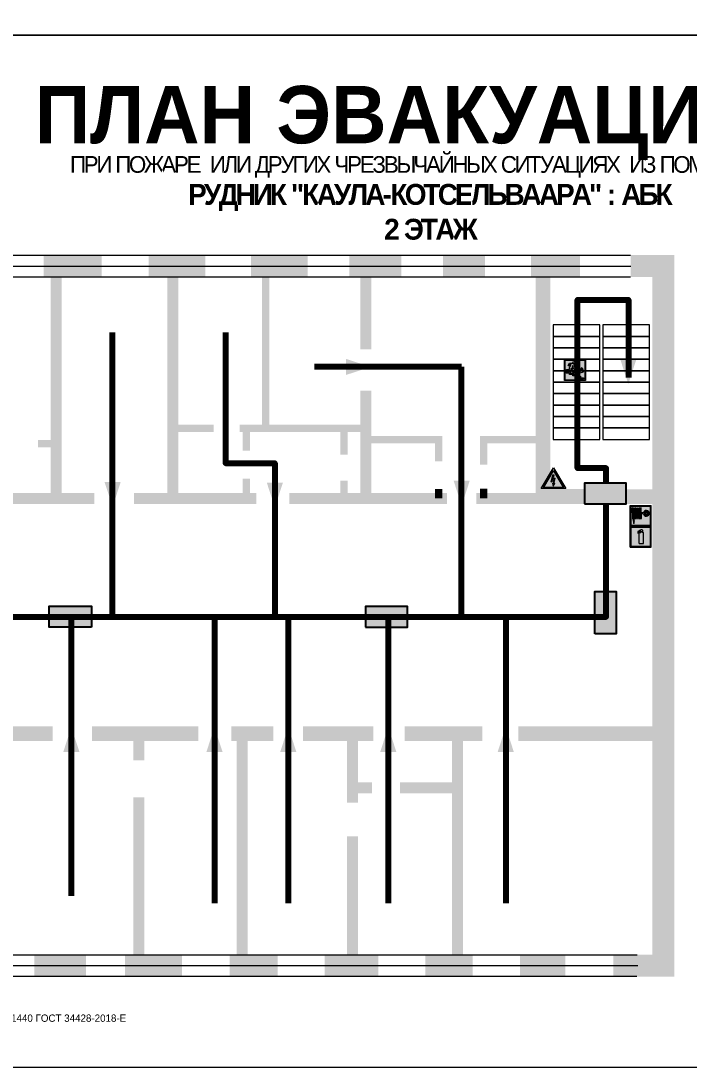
# Model space of a CAD drawing. Header units: millimetres. Extents: x 13114 to 67229, y 22859 to 38520.
# Drawn here: x 20494.1 to 20749.9, y 34763.2 to 35163.7 of the extents above; entities that cross this region are included whole.
import ezdxf

# ---------------------------------------------------------------- set-up
doc = ezdxf.new("R2010")
doc.units = ezdxf.units.MM
doc.layers.add('План_Штампы', color=7, linetype='Continuous')
doc.styles.add('обычный', font='arial.ttf')

# ---------------------------------------------------------------- blocks, each defined once
blk = doc.blocks.new('A$C7B4425F7')
at = {"true_color": 0xffffff}
blk.add_hatch(color=7, dxfattribs=at).paths.add_polyline_path([(0, 0), (-16, 0), (-16, -8), (0, -8)])
h = blk.add_hatch(color=126)
h.paths.add_polyline_path([(-0.2, -0.2), (-15.8, -0.2), (-15.8, -7.8), (-0.2, -7.8)])
h.paths.add_polyline_path([(-11.76, -2.03), (-11.76, -3.66), (-11.17, -3.66, -0.568275), (-11.17, -6.18), (-12.58, -6.18), (-12.58, -2.03)], flags=16)
h.paths.add_polyline_path([(-13.33, -4.12, -0.495768), (-13.59, -6.18), (-15.03, -6.18), (-15.03, -2.03), (-13.59, -2.03, -0.487973)], flags=16)
h.paths.add_polyline_path([(-10.25, -2.03), (-9.48, -2.03), (-9.48, -6.18), (-10.25, -6.18)], flags=16)
h.paths.add_polyline_path([(-13.84, -3.69), (-14.24, -3.69), (-14.24, -3.03), (-13.9, -3.03, -0.692621)], flags=0)
h.paths.add_polyline_path([(-9.15, -2.03), (-8.4, -2.03), (-8.04, -3.07), (-7.68, -2.03), (-6.93, -2.03), (-7.64, -4.1), (-6.93, -6.18), (-7.68, -6.18), (-8.04, -5.14), (-8.4, -6.18), (-9.15, -6.18), (-8.44, -4.1)], flags=16)
h.paths.add_polyline_path([(-11.76, -4.46), (-11.42, -4.46, -0.692621), (-11.36, -5.12), (-11.76, -5.12)], flags=0)
h.paths.add_polyline_path([(-13.9, -5.2), (-14.24, -5.2), (-14.24, -4.55), (-13.84, -4.55, -0.708038)], flags=0)
edge = h.paths.add_edge_path(flags=16)
edge.add_ellipse((-5.51, -4.08), major_axis=(0, 2.05), ratio=0.586184, start_angle=0, end_angle=360)
edge = h.paths.add_edge_path(flags=0)
edge.add_ellipse((-5.51, -4.08), major_axis=(0, 1.14), ratio=0.454828, start_angle=0, end_angle=360)
h.paths.add_polyline_path([(-4.13, -4.96, 0.377264), (-3.48, -4.52, 0.0555), (-3.16, -2.03), (-1.66, -2.03), (-1.66, -4.96), (-0.96, -4.96), (-0.96, -7.01), (-1.75, -7.01), (-1.75, -6.18), (-3.3, -6.18), (-3.3, -7.02), (-4.13, -7.02)], flags=16)
h.paths.add_polyline_path([(-2.73, -2.91), (-2.28, -2.91), (-2.28, -4.96), (-3.05, -4.96, 0.079136)], flags=0)
at = {"color": 126}
blk.add_lwpolyline([(-16, -8), (0, -8), (0, 0), (-16, 0)], close=True, dxfattribs=at)
blk = doc.blocks.new('A$C32E8229D')
at = {"true_color": 0xffffff}
blk.add_hatch(color=7, dxfattribs=at).paths.add_polyline_path([(0, 0), (0, -8), (16, -8), (16, 0)])
h = blk.add_hatch(color=126)
h.paths.add_polyline_path([(0.2, -0.2), (15.8, -0.2), (15.8, -7.8), (0.2, -7.8)])
h.paths.add_polyline_path([(13.49, -2.05), (12.08, -2.05), (11.37, -2.63, 0.162397), (11.29, -2.84), (11.29, -3.63), (10.35, -3.63), (10.35, -4.05), (11.68, -4.05), (11.68, -3.48), (12.26, -4.28), (11.29, -5.1), (11.29, -6.78), (11.85, -6.78), (11.85, -5.44), (12.8, -4.64), (12.8, -5.94), (14.46, -5.94), (14.46, -5.39), (13.45, -5.39), (13.45, -3.97), (12.46, -2.59), (13.15, -2.59), (13.69, -3.34), (14.18, -3)], flags=16)
h.paths.add_polyline_path([(10.74, -1.82, 1), (11.8, -1.82, 1)], flags=16)
h.paths.add_polyline_path([(9.39, -3.59), (5.99, -3.59), (6.56, -3.03), (5.91, -3.03), (5.1, -3.83), (5.91, -4.64), (6.56, -4.64), (5.99, -4.09), (9.39, -4.09)], flags=16)
h.paths.add_polyline_path([(4.29, -1.08), (1.72, -1.08), (1.72, -6.6), (4.29, -6.6)], flags=16)
at = {"color": 126}
blk.add_lwpolyline([(16, -8), (0, -8), (0, 0), (16, 0)], close=True, dxfattribs=at)
blk = doc.blocks.new('A$C3AD82952')
at = {"true_color": 0xf5f5ff}
h = blk.add_hatch(color=7, dxfattribs=at)
h.dxf.hatch_style = 1
h.paths.add_polyline_path([(8.21, 8.73, 0.414214), (7.89, 9.05), (7.22, 9.05), (7.22, 9.92), (7.59, 9.92, 1), (7.57, 10.36), (7.22, 10.36), (7.22, 10.6), (6.43, 10.6), (6.43, 10.36), (6.01, 10.36), (4.74, 9.59), (4.74, 8.69), (4.98, 8.73), (4.98, 9.26), (6.12, 9.91), (6.43, 9.91), (6.43, 9.05), (5.76, 9.05, 0.414214), (5.44, 8.73), (5.44, 2.2), (8.21, 2.2)], flags=0)
h.paths.add_polyline_path([(12.8, 12.8), (0, 12.8), (0, 0), (12.8, 0)])
h.paths.add_polyline_path([(0.51, 12.29), (12.29, 12.29), (12.29, 0.51), (0.51, 0.51)], flags=16)
h.paths.add_polyline_path([(4.74, 9.59), (6.01, 10.36), (6.43, 10.36), (6.43, 10.6), (7.22, 10.6), (7.22, 10.36), (7.59, 10.36, -0.94586), (7.59, 9.92), (7.22, 9.92), (7.22, 9.05), (7.89, 9.05, -0.414214), (8.21, 8.73), (8.21, 2.2), (5.44, 2.2), (5.44, 8.73, -0.414214), (5.76, 9.05), (6.43, 9.05), (6.43, 9.91), (6.12, 9.91), (4.98, 9.26), (4.98, 8.73), (4.74, 8.69)], flags=0)
h = blk.add_hatch(color=242)
h.dxf.hatch_style = 1
h.paths.add_polyline_path([(12.29, 12.29), (0.51, 12.29), (0.51, 0.51), (12.29, 0.51)])
h.paths.add_polyline_path([(4.74, 8.69), (4.74, 9.59), (6.01, 10.36), (6.43, 10.36), (6.43, 10.6), (7.22, 10.6), (7.22, 10.36), (7.59, 10.36, -0.94586), (7.59, 9.92), (7.22, 9.92), (7.22, 9.05), (7.89, 9.05, -0.414214), (8.21, 8.73), (8.21, 2.2), (5.44, 2.2), (5.44, 8.73, -0.414214), (5.76, 9.05), (6.43, 9.05), (6.43, 9.91), (6.12, 9.91), (4.98, 9.26), (4.98, 8.73)], flags=16)
h = blk.add_hatch(color=7, dxfattribs=at)
h.dxf.hatch_style = 1
h.paths.add_polyline_path([(8.21, 8.73, 0.414214), (7.89, 9.05), (7.22, 9.05), (7.22, 9.92), (7.59, 9.92, 1), (7.57, 10.36), (7.22, 10.36), (7.22, 10.6), (6.43, 10.6), (6.43, 10.36), (6.01, 10.36), (4.74, 9.59), (4.74, 8.69), (4.98, 8.73), (4.98, 9.26), (6.12, 9.91), (6.43, 9.91), (6.43, 9.05), (5.76, 9.05, 0.414214), (5.44, 8.73), (5.44, 2.2), (8.21, 2.2)])
at = {"color": 242, "lineweight": 5}
for p, q in [((0, 0), (0, 12.8)), ((0, 12.8), (12.8, 12.8)), ((6.01, 10.36), (4.74, 9.59)), ((4.74, 9.59), (4.74, 8.69)), ((4.74, 8.69), (4.98, 8.73)), ((4.98, 9.26), (6.12, 9.91)), ((4.98, 8.73), (4.98, 9.26)), ((5.44, 2.2), (5.44, 8.73)), ((5.76, 9.05), (6.43, 9.05)), ((6.01, 10.36), (6.43, 10.36)), ((6.12, 9.91), (6.43, 9.91)), ((7.22, 10.6), (6.43, 10.6)), ((6.43, 10.6), (6.43, 10.36)), ((6.43, 9.91), (6.43, 9.05)), ((7.22, 10.36), (7.22, 10.6)), ((7.59, 10.36), (7.22, 10.36)), ((7.22, 9.05), (7.22, 9.92)), ((7.59, 9.92), (7.22, 9.92)), ((7.89, 9.05), (7.22, 9.05)), ((8.21, 2.2), (8.21, 8.73)), ((12.8, 0), (12.8, 12.8)), ((0, 0), (12.8, 0)), ((5.44, 2.2), (8.21, 2.2))]:
    blk.add_line(p, q, dxfattribs=at)
blk.add_lwpolyline([(0.51, 12.29), (12.29, 12.29), (12.29, 0.51), (0.51, 0.51)], close=True, dxfattribs=at)
for centre, radius, start, end in [((5.76, 8.73), 0.32, 90, 180), ((7.58, 10.14), 0.223, 273.18746, 86.81254), ((7.89, 8.73), 0.32, 0, 90)]:
    blk.add_arc(centre, radius, start, end, dxfattribs=at)
blk = doc.blocks.new('A$C37112FD5')
at = {"true_color": 0xf5f5ff}
h = blk.add_hatch(color=7, dxfattribs=at)
h.dxf.hatch_style = 1
h.paths.add_polyline_path([(12.8, -7.4), (0, -7.4), (0, -20.2), (12.8, -20.2)])
h.paths.add_polyline_path([(12.29, -7.91), (12.29, -19.69), (0.51, -19.69), (0.51, -7.91)], flags=16)
h.paths.add_polyline_path([(4.98, -9.04, -0.42597), (5.17, -9.22), (5.17, -12.25), (5.17, -15.29, -0.432244), (4.98, -15.47), (4.83, -15.47, -0.42597), (4.64, -15.29), (4.64, -12.25), (4.64, -9.22, -0.432244), (4.83, -9.04)], flags=0)
h.paths.add_polyline_path([(4.28, -9.22), (4.28, -12.25), (4.28, -15.29, -0.432244), (4.09, -15.47), (3.94, -15.47, -0.42597), (3.75, -15.29), (3.75, -12.25), (3.75, -9.22, -0.432244), (3.94, -9.04), (4.09, -9.04, -0.42597)], flags=0)
h.paths.add_polyline_path([(5.72, -9.04), (5.87, -9.04, -0.42597), (6.06, -9.22), (6.06, -12.25), (6.06, -15.29, -0.432244), (5.87, -15.47), (5.72, -15.47, -0.42597), (5.53, -15.29), (5.53, -12.25), (5.53, -9.22, -0.432244)], flags=0)
h.paths.add_polyline_path([(6.42, -8.9), (6.5, -8.9, -0.42597), (6.69, -9.08), (6.69, -12.03), (8.21, -12.03, -15.824349), (8.21, -12.47), (6.69, -12.47), (6.69, -15.42, -0.432244), (6.5, -15.6), (6.42, -15.6)], flags=0)
h.paths.add_polyline_path([(3.39, -9.22), (3.39, -12.25), (3.39, -15.29, -0.432244), (3.2, -15.47), (3.05, -15.47, -0.42597), (2.85, -15.29), (2.85, -12.25), (2.85, -9.22, -0.432244), (3.05, -9.04), (3.2, -9.04, -0.42597)], flags=0)
h.paths.add_polyline_path([(2.5, -9.22), (2.5, -16.71), (1.96, -16.71), (1.96, -9.22, -0.432244), (2.15, -9.04), (2.31, -9.04, -0.42597)], flags=0)
h.paths.add_polyline_path([(1.61, -8.9), (1.61, -15.6), (1.57, -15.6, -0.42597), (1.37, -15.42), (1.37, -12.03), (1.37, -9.09, -0.432244), (1.57, -8.9)], flags=0)
h.paths.add_polyline_path([(9.76, -10.81), (9.76, -12.03), (8.49, -12.03, -0.336371)], flags=0)
h.paths.add_polyline_path([(8.49, -12.47), (9.76, -12.47), (9.76, -13.7, -0.336371)], flags=0)
h.paths.add_polyline_path([(10.11, -10.81, -0.336371), (11.38, -12.03), (10.11, -12.03)], flags=0)
h.paths.add_polyline_path([(10.11, -12.47), (11.38, -12.47, -0.336371), (10.11, -13.7)], flags=0)
h.paths.add_polyline_path([(2.5, -16.84), (2.5, -17.05), (1.97, -17.05), (1.97, -16.84)], flags=0)
h.paths.add_polyline_path([(2.5, -17.24, -0.033778), (2.24, -18.6, -0.033778), (1.97, -17.24)], flags=0)
h = blk.add_hatch(color=242)
h.dxf.hatch_style = 1
h.paths.add_polyline_path([(12.29, -7.91), (0.51, -7.91), (0.51, -19.69), (12.29, -19.69)])
h.paths.add_polyline_path([(6.42, -15.6), (6.42, -8.9), (6.5, -8.9, -0.42597), (6.69, -9.08), (6.69, -12.03), (8.21, -12.03, -15.824349), (8.21, -12.47), (6.69, -12.47), (6.69, -15.42, -0.432244), (6.5, -15.6)], flags=16)
h.paths.add_polyline_path([(5.87, -15.47), (5.72, -15.47, -0.42597), (5.53, -15.29), (5.53, -12.25), (5.53, -9.22, -0.432244), (5.72, -9.04), (5.87, -9.04, -0.42597), (6.06, -9.22), (6.06, -12.25), (6.06, -15.29, -0.432244)], flags=16)
h.paths.add_polyline_path([(4.98, -15.47), (4.83, -15.47, -0.42597), (4.64, -15.29), (4.64, -12.25), (4.64, -9.22, -0.432244), (4.83, -9.04), (4.98, -9.04, -0.42597), (5.17, -9.22), (5.17, -12.25), (5.17, -15.29, -0.432244)], flags=16)
h.paths.add_polyline_path([(4.09, -15.47), (3.94, -15.47, -0.42597), (3.75, -15.29), (3.75, -12.25), (3.75, -9.22, -0.432244), (3.94, -9.04), (4.09, -9.04, -0.42597), (4.28, -9.22), (4.28, -12.25), (4.28, -15.29, -0.432244)], flags=16)
h.paths.add_polyline_path([(3.2, -15.47), (3.05, -15.47, -0.42597), (2.85, -15.29), (2.85, -12.25), (2.85, -9.22, -0.432244), (3.05, -9.04), (3.2, -9.04, -0.42597), (3.39, -9.22), (3.39, -12.25), (3.39, -15.29, -0.432244)], flags=16)
h.paths.add_polyline_path([(2.5, -17.05), (1.97, -17.05), (1.97, -16.84), (2.5, -16.84)], flags=16)
h.paths.add_polyline_path([(2.5, -17.24, -0.033778), (2.24, -18.6, -0.033778), (1.97, -17.24)], flags=16)
h.paths.add_polyline_path([(2.5, -16.71), (1.96, -16.71), (1.96, -9.22, -0.432244), (2.15, -9.04), (2.31, -9.04, -0.42597), (2.5, -9.22)], flags=16)
h.paths.add_polyline_path([(1.61, -15.6), (1.57, -15.6, -0.42597), (1.37, -15.42), (1.37, -12.03), (1.37, -9.09, -0.432244), (1.57, -8.9), (1.61, -8.9)], flags=16)
h.paths.add_polyline_path([(8.49, -12.47), (9.76, -12.47), (9.76, -13.7, -0.336371)], flags=0)
h.paths.add_polyline_path([(10.11, -13.7), (10.11, -12.47), (11.38, -12.47, -0.336371)], flags=0)
h.paths.add_polyline_path([(8.49, -12.03, -0.336371), (9.76, -10.81), (9.76, -12.03)], flags=0)
h.paths.add_polyline_path([(10.11, -12.03), (10.11, -10.81, -0.336371), (11.38, -12.03)], flags=0)
h = blk.add_hatch(color=7, dxfattribs=at)
h.dxf.hatch_style = 1
h.paths.add_polyline_path([(1.61, -8.9), (1.57, -8.9, 0.432244), (1.37, -9.09), (1.37, -12.03), (1.37, -15.42, 0.42597), (1.57, -15.6), (1.61, -15.6)])
h.paths.add_polyline_path([(2.5, -9.22, 0.42597), (2.31, -9.04), (2.15, -9.04, 0.432244), (1.96, -9.22), (1.96, -16.71), (2.5, -16.71)])
h.paths.add_polyline_path([(2.5, -16.84), (1.97, -16.84), (1.97, -17.05), (2.5, -17.05)])
h.paths.add_polyline_path([(2.5, -17.24), (1.97, -17.24, 0.033778), (2.24, -18.6, 0.033778)])
h.paths.add_polyline_path([(3.39, -12.25), (3.39, -9.22, 0.42597), (3.2, -9.04), (3.05, -9.04, 0.432244), (2.85, -9.22), (2.85, -12.25), (2.85, -15.29, 0.42597), (3.05, -15.47), (3.2, -15.47, 0.432244), (3.39, -15.29)])
h.paths.add_polyline_path([(4.28, -12.25), (4.28, -9.22, 0.42597), (4.09, -9.04), (3.94, -9.04, 0.432244), (3.75, -9.22), (3.75, -12.25), (3.75, -15.29, 0.42597), (3.94, -15.47), (4.09, -15.47, 0.432244), (4.28, -15.29)])
h.paths.add_polyline_path([(5.17, -12.25), (5.17, -9.22, 0.42597), (4.98, -9.04), (4.83, -9.04, 0.432244), (4.64, -9.22), (4.64, -12.25), (4.64, -15.29, 0.42597), (4.83, -15.47), (4.98, -15.47, 0.432244), (5.17, -15.29)])
h.paths.add_polyline_path([(6.06, -12.25), (6.06, -9.22, 0.42597), (5.87, -9.04), (5.72, -9.04, 0.432244), (5.53, -9.22), (5.53, -12.25), (5.53, -15.29, 0.42597), (5.72, -15.47), (5.87, -15.47, 0.432244), (6.06, -15.29)])
h.paths.add_polyline_path([(6.69, -12.47), (8.21, -12.47, 15.824349), (8.21, -12.03), (6.69, -12.03), (6.69, -9.08, 0.42597), (6.5, -8.9), (6.42, -8.9), (6.42, -15.6), (6.5, -15.6, 0.432244), (6.69, -15.42)])
h.paths.add_polyline_path([(8.49, -12.47), (9.76, -12.47), (9.76, -13.7, -0.336371)], flags=16)
h.paths.add_polyline_path([(8.49, -12.03, -0.336371), (9.76, -10.81), (9.76, -12.03)], flags=16)
h.paths.add_polyline_path([(10.11, -12.47), (11.38, -12.47, -0.336371), (10.11, -13.7)], flags=16)
h.paths.add_polyline_path([(10.11, -12.03), (10.11, -10.81, -0.336371), (11.38, -12.03)], flags=16)
h = blk.add_hatch(color=242)
h.dxf.hatch_style = 1
h.paths.add_polyline_path([(9.76, -10.81, 0.336371), (8.49, -12.03), (9.76, -12.03)])
h.paths.add_polyline_path([(10.11, -10.81), (10.11, -12.03), (11.38, -12.03, 0.336371)])
h.paths.add_polyline_path([(11.38, -12.47), (10.11, -12.47), (10.11, -13.7, 0.336371)])
h.paths.add_polyline_path([(9.76, -12.47), (8.49, -12.47, 0.336371), (9.76, -13.7)])
at = {"color": 242, "lineweight": 5}
for p, q in [((0, -20.2), (0, -7.4)), ((0, -7.4), (12.8, -7.4)), ((1.37, -12.03), (1.37, -9.08)), ((1.37, -12.03), (1.37, -15.42)), ((1.57, -8.9), (1.61, -8.9)), ((1.61, -8.9), (1.61, -15.6)), ((1.96, -16.71), (1.96, -9.22)), ((2.15, -9.04), (2.31, -9.04)), ((2.5, -16.71), (2.5, -9.22)), ((2.85, -12.25), (2.85, -9.22)), ((2.85, -12.25), (2.85, -15.29)), ((3.05, -9.04), (3.2, -9.04)), ((3.39, -12.25), (3.39, -9.22)), ((3.39, -12.25), (3.39, -15.29)), ((3.75, -12.25), (3.75, -9.22)), ((3.75, -12.25), (3.75, -15.29)), ((3.94, -9.04), (4.09, -9.04)), ((4.28, -12.25), (4.28, -9.22)), ((4.28, -12.25), (4.28, -15.29)), ((4.64, -12.25), (4.64, -9.22)), ((4.64, -12.25), (4.64, -15.29)), ((4.83, -9.04), (4.98, -9.04)), ((5.17, -12.25), (5.17, -9.22)), ((5.17, -12.25), (5.17, -15.29)), ((5.53, -12.25), (5.53, -9.22)), ((5.53, -12.25), (5.53, -15.29)), ((5.72, -9.04), (5.87, -9.04)), ((6.06, -12.25), (6.06, -9.22)), ((6.06, -12.25), (6.06, -15.29)), ((6.42, -8.9), (6.42, -15.6)), ((6.5, -8.9), (6.42, -8.9)), ((6.69, -12.03), (6.69, -9.08)), ((8.21, -12.03), (6.69, -12.03)), ((8.21, -12.47), (6.69, -12.47)), ((6.69, -12.47), (6.69, -15.42)), ((9.76, -12.03), (8.49, -12.03)), ((9.76, -12.47), (8.49, -12.47)), ((9.76, -10.81), (9.76, -12.03)), ((9.76, -12.47), (9.76, -13.7)), ((10.11, -10.81), (10.11, -12.03)), ((11.38, -12.03), (10.11, -12.03)), ((11.38, -12.47), (10.11, -12.47)), ((10.11, -12.47), (10.11, -13.7)), ((12.8, -20.2), (12.8, -7.4)), ((1.57, -15.6), (1.61, -15.6)), ((1.96, -16.71), (2.5, -16.71)), ((1.97, -16.84), (2.5, -16.84)), ((1.97, -17.05), (1.97, -16.84)), ((2.5, -17.05), (1.97, -17.05)), ((1.97, -17.24), (2.5, -17.24)), ((2.5, -16.84), (2.5, -17.05)), ((3.05, -15.47), (3.2, -15.47)), ((3.94, -15.47), (4.09, -15.47)), ((4.83, -15.47), (4.98, -15.47)), ((5.72, -15.47), (5.87, -15.47)), ((6.42, -15.6), (6.5, -15.6)), ((0, -20.2), (12.8, -20.2))]:
    blk.add_line(p, q, dxfattribs=at)
blk.add_lwpolyline([(0.51, -7.91), (12.29, -7.91), (12.29, -19.69), (0.51, -19.69)], close=True, dxfattribs=at)
for centre, radius, start, end in [((1.56, -9.09), 0.182, 87.10267, 180.60715), ((2.15, -9.22), 0.182, 87.10267, 180.60715), ((2.32, -9.22), 0.182, 359.39285, 92.89733), ((3.04, -9.22), 0.182, 87.10267, 180.60715), ((3.21, -9.22), 0.182, 359.39285, 92.89733), ((3.93, -9.22), 0.182, 87.10267, 180.60715), ((4.1, -9.22), 0.182, 359.39285, 92.89733), ((4.82, -9.22), 0.182, 87.10267, 180.60715), ((4.99, -9.22), 0.182, 359.39285, 92.89733), ((5.71, -9.22), 0.182, 87.10267, 180.60715), ((5.88, -9.22), 0.182, 359.39285, 92.89733), ((6.51, -9.09), 0.182, 359.39285, 92.89733), ((9.93, -12.25), 1.74, 187.23185, 172.76815), ((9.93, -12.25), 1.46, 96.99266, 171.35851), ((9.93, -12.25), 1.46, 188.64149, 263.00734), ((9.93, -12.25), 1.46, 8.64149, 83.00734), ((9.93, -12.25), 1.46, 276.99266, 351.35851), ((1.56, -15.42), 0.182, 179.39285, 272.89733), ((12.17, -15.98), 10.27, 187.04098, 194.7793), ((-7.7, -15.98), 10.27, 345.2207, 352.95902), ((3.04, -15.29), 0.182, 179.39285, 272.89733), ((3.21, -15.29), 0.182, 267.10267, 0.60715), ((3.93, -15.29), 0.182, 179.39285, 272.89733), ((4.1, -15.29), 0.182, 267.10267, 0.60715), ((4.82, -15.29), 0.182, 179.39285, 272.89733), ((4.99, -15.29), 0.182, 267.10267, 0.60715), ((5.71, -15.29), 0.182, 179.39285, 272.89733), ((5.88, -15.29), 0.182, 267.10267, 0.60715), ((6.51, -15.42), 0.182, 267.10267, 0.60715)]:
    blk.add_arc(centre, radius, start, end, dxfattribs=at)
blk = doc.blocks.new('вниз')
at = {"lineweight": 0, "true_color": 0xffffff}
h = blk.add_hatch(color=7, dxfattribs=at)
h.dxf.hatch_style = 1
h.paths.add_polyline_path([(40994.51, -4472.22), (40986.51, -4472.22), (40986.51, -4480.22), (40994.51, -4480.22)])
h.paths.add_polyline_path([(40994.31, -4472.42), (40994.31, -4480.01), (40986.71, -4480.01), (40986.71, -4472.42)], flags=16)
h.paths.add_polyline_path([(40988.43, -4473.53), (40989.43, -4473.53), (40990.19, -4473.96), (40990.19, -4474.6), (40991, -4474.6), (40991, -4475.06), (40989.73, -4475.06), (40989.73, -4474.46), (40989.3, -4475.18), (40990.17, -4475.7), (40990.17, -4477.11), (40989.63, -4477.11), (40989.63, -4476.01), (40988.94, -4475.59), (40988.94, -4476.46), (40988.94, -4476.46), (40987.47, -4476.46), (40987.26, -4476.46), (40987.26, -4475.92), (40988.4, -4475.92), (40988.4, -4475.2), (40989.1, -4473.99), (40988.66, -4473.99), (40988.24, -4474.7), (40987.86, -4474.47), (40988.41, -4473.56)], flags=0)
h.paths.add_polyline_path([(40990.55, -4473.29, -1), (40989.69, -4473.29, -1)], flags=0)
h.paths.add_polyline_path([(40988.85, -4476.89), (40988.85, -4477.43), (40990.1, -4477.43), (40990.1, -4477.99), (40991.34, -4477.99), (40991.34, -4478.54), (40992.59, -4478.54), (40992.59, -4479.09), (40993.83, -4479.09), (40993.83, -4479.52), (40992.17, -4479.52), (40992.17, -4478.97), (40990.91, -4478.97), (40990.91, -4478.41), (40989.68, -4478.41), (40989.68, -4477.86), (40988.43, -4477.86), (40988.43, -4477.31), (40987.6, -4477.31), (40987.18, -4477.31), (40987.18, -4476.89)], flags=0)
h.paths.add_polyline_path([(40991.61, -4475.33), (40993.12, -4476.2), (40992.9, -4475.27), (40993.48, -4475.6), (40993.83, -4476.88), (40992.56, -4477.22), (40991.97, -4476.88), (40992.9, -4476.61), (40991.38, -4475.74), (40991.58, -4475.39)], flags=0)
h.paths.add_polyline_path([(40990.19, -4473.96), (40989.43, -4473.53), (40988.43, -4473.53), (40988.41, -4473.56), (40987.86, -4474.47), (40988.24, -4474.7), (40988.66, -4473.99), (40989.1, -4473.99), (40988.4, -4475.2), (40988.4, -4475.92), (40987.26, -4475.92), (40987.26, -4476.46), (40987.47, -4476.46), (40988.94, -4476.46), (40988.94, -4476.27), (40988.94, -4475.59), (40989.63, -4476.01), (40989.63, -4477.11), (40990.17, -4477.11), (40990.17, -4475.7), (40989.3, -4475.18), (40989.73, -4474.46), (40989.73, -4475.06), (40991, -4475.06), (40991, -4474.6), (40990.19, -4474.6)], flags=0)
h.paths.add_polyline_path([(40990.55, -4473.29, 1), (40989.69, -4473.29, 1)], flags=0)
h.paths.add_polyline_path([(40991.61, -4475.33), (40991.58, -4475.39), (40991.38, -4475.74), (40992.9, -4476.61), (40991.97, -4476.88), (40992.56, -4477.22), (40993.83, -4476.88), (40993.48, -4475.6), (40992.9, -4475.27), (40993.12, -4476.2)], flags=0)
h.paths.add_polyline_path([(40990.1, -4477.43), (40988.85, -4477.43), (40988.85, -4476.89), (40987.18, -4476.89), (40987.18, -4477.31), (40987.6, -4477.31), (40988.43, -4477.31), (40988.43, -4477.86), (40989.68, -4477.86), (40989.68, -4478.41), (40990.91, -4478.41), (40990.91, -4478.97), (40992.17, -4478.97), (40992.17, -4479.52), (40993.83, -4479.52), (40993.83, -4479.09), (40992.59, -4479.09), (40992.59, -4478.54), (40991.34, -4478.54), (40991.34, -4477.99), (40990.1, -4477.99)], flags=0)
at = {"lineweight": 0}
h = blk.add_hatch(color=126, dxfattribs=at)
h.dxf.hatch_style = 1
h.paths.add_polyline_path([(40994.31, -4472.42), (40986.71, -4472.42), (40986.71, -4480.01), (40994.31, -4480.01)])
h.paths.add_polyline_path([(40988.43, -4473.53), (40989.43, -4473.53), (40990.19, -4473.96), (40990.19, -4474.6), (40991, -4474.6), (40991, -4475.06), (40989.73, -4475.06), (40989.73, -4474.46), (40989.3, -4475.18), (40990.17, -4475.7), (40990.17, -4477.11), (40989.63, -4477.11), (40989.63, -4476.01), (40988.94, -4475.59), (40988.94, -4476.46), (40988.94, -4476.46), (40987.47, -4476.46), (40987.26, -4476.46), (40987.26, -4475.92), (40988.4, -4475.92), (40988.4, -4475.2), (40989.1, -4473.99), (40988.66, -4473.99), (40988.24, -4474.7), (40987.86, -4474.47), (40988.41, -4473.56)], flags=16)
h.paths.add_polyline_path([(40990.55, -4473.29, -1), (40989.69, -4473.29, -1)], flags=16)
h.paths.add_polyline_path([(40988.85, -4476.89), (40988.85, -4477.43), (40990.1, -4477.43), (40990.1, -4477.99), (40991.34, -4477.99), (40991.34, -4478.54), (40992.59, -4478.54), (40992.59, -4479.09), (40993.83, -4479.09), (40993.83, -4479.52), (40992.17, -4479.52), (40992.17, -4478.97), (40990.91, -4478.97), (40990.91, -4478.41), (40989.68, -4478.41), (40989.68, -4477.86), (40988.43, -4477.86), (40988.43, -4477.31), (40987.6, -4477.31), (40987.18, -4477.31), (40987.18, -4476.89)], flags=16)
h.paths.add_polyline_path([(40991.61, -4475.33), (40993.12, -4476.2), (40992.9, -4475.27), (40993.48, -4475.6), (40993.83, -4476.88), (40992.56, -4477.22), (40991.97, -4476.88), (40992.9, -4476.61), (40991.38, -4475.74), (40991.58, -4475.39)], flags=16)
at = {"lineweight": 0, "true_color": 0xffffff}
h = blk.add_hatch(color=7, dxfattribs=at)
h.dxf.hatch_style = 1
h.paths.add_polyline_path([(40989.73, -4474.46), (40989.73, -4475.06), (40991, -4475.06), (40991, -4474.6), (40990.19, -4474.6), (40990.19, -4473.96), (40989.43, -4473.53), (40988.43, -4473.53), (40988.41, -4473.56), (40987.86, -4474.47), (40988.24, -4474.7), (40988.66, -4473.99), (40989.1, -4473.99), (40988.4, -4475.2), (40988.4, -4475.92), (40987.26, -4475.92), (40987.26, -4476.46), (40987.47, -4476.46), (40988.94, -4476.46), (40988.94, -4475.59), (40989.63, -4476.01), (40989.63, -4477.11), (40990.17, -4477.11), (40990.17, -4475.7), (40989.3, -4475.18)])
h.paths.add_polyline_path([(40989.69, -4473.29, 1), (40990.55, -4473.29, 1)])
h.paths.add_polyline_path([(40991.61, -4475.33), (40991.58, -4475.39), (40991.38, -4475.74), (40992.9, -4476.61), (40991.97, -4476.88), (40992.56, -4477.22), (40993.83, -4476.88), (40993.48, -4475.6), (40992.9, -4475.27), (40993.12, -4476.2)])
h.paths.add_polyline_path([(40990.1, -4477.43), (40988.85, -4477.43), (40988.85, -4476.89), (40987.18, -4476.89), (40987.18, -4477.31), (40987.6, -4477.31), (40988.43, -4477.31), (40988.43, -4477.86), (40989.68, -4477.86), (40989.68, -4478.41), (40990.91, -4478.41), (40990.91, -4478.97), (40992.17, -4478.97), (40992.17, -4479.52), (40993.83, -4479.52), (40993.83, -4479.09), (40992.59, -4479.09), (40992.59, -4478.54), (40991.34, -4478.54), (40991.34, -4477.99), (40990.1, -4477.99)])
at = {"color": 126, "lineweight": 0}
for points in [[(40986.51, -4472.22), (40994.51, -4472.22), (40994.51, -4480.22), (40986.51, -4480.22)], [(40986.71, -4472.42), (40994.31, -4472.42), (40994.31, -4480.01), (40986.71, -4480.01)]]:
    blk.add_lwpolyline(points, close=True, dxfattribs=at)
for points in [[(40987.6, -4477.31), (40987.18, -4477.31), (40987.18, -4476.89), (40988.85, -4476.89), (40988.85, -4477.43), (40990.1, -4477.43), (40990.1, -4477.99), (40991.34, -4477.99), (40991.34, -4478.54), (40992.59, -4478.54), (40992.59, -4479.09), (40993.83, -4479.09), (40993.83, -4479.52), (40992.17, -4479.52), (40992.17, -4478.97), (40990.91, -4478.97), (40990.91, -4478.41), (40989.68, -4478.41), (40989.68, -4477.86), (40988.43, -4477.86), (40988.43, -4477.31), (40987.6, -4477.31)], [(40987.47, -4476.46), (40987.26, -4476.46), (40987.26, -4475.92), (40988.4, -4475.92), (40988.4, -4475.2), (40989.1, -4473.99), (40988.66, -4473.99), (40988.24, -4474.7), (40987.86, -4474.47), (40988.41, -4473.56), (40988.43, -4473.53), (40989.43, -4473.53), (40990.19, -4473.96), (40990.19, -4474.6), (40991, -4474.6), (40991, -4475.06), (40989.73, -4475.06), (40989.73, -4474.46), (40989.3, -4475.18), (40990.17, -4475.7), (40990.17, -4477.11), (40989.63, -4477.11), (40989.63, -4476.01), (40988.94, -4475.59), (40988.94, -4476.46)], [(40987.47, -4476.46), (40988.94, -4476.46), (40988.94, -4476.27)], [(40991.58, -4475.39), (40991.38, -4475.74), (40992.9, -4476.61), (40991.97, -4476.88), (40992.56, -4477.22), (40993.83, -4476.88), (40993.48, -4475.6), (40992.9, -4475.27), (40993.12, -4476.2), (40991.61, -4475.33), (40991.58, -4475.39)]]:
    blk.add_lwpolyline(points, dxfattribs=at)
blk.add_circle((40990.12, -4473.29), 0.432, dxfattribs=at)
blk = doc.blocks.new('A$C3E6D3DDE')
at = {"lineweight": 5}
h = blk.add_hatch(color=40, dxfattribs=at)
h.paths.add_polyline_path([(24.1, 1.45), (16.46, -11.35), (31.74, -11.35)])
h.paths.add_polyline_path([(24.09, -0.46), (30.03, -10.41), (18.14, -10.41)], flags=16)
h.paths.add_polyline_path([(24.54, -3.08), (23.41, -6.02), (25.13, -5.01), (24.33, -8.5), (24.82, -8.27), (23.79, -9.86), (23.4, -8.04), (23.8, -8.43), (24.04, -6.29), (22.39, -7.25), (23.44, -3.08)], flags=0)
h = blk.add_hatch(color=256, dxfattribs=at)
h.paths.add_polyline_path([(24.37, 0.03, 0.567511), (23.82, 0.03), (17.59, -10.4, 0.582454), (17.86, -10.88), (30.32, -10.88, 0.582149), (30.6, -10.4)])
h.paths.add_polyline_path([(24.09, -0.46), (18.14, -10.41), (30.03, -10.41)], flags=16)
h.paths.add_polyline_path([(24.54, -3.08), (23.41, -6.02), (25.13, -5.01), (24.33, -8.5), (24.82, -8.27), (23.79, -9.86), (23.4, -8.04), (23.8, -8.43), (24.04, -6.29), (22.39, -7.25), (23.44, -3.08)], flags=0)
h = blk.add_hatch(color=40, dxfattribs=at)
h.paths.add_polyline_path([(24.09, -0.46), (18.14, -10.41), (30.03, -10.41)])
h.paths.add_polyline_path([(24.82, -8.27), (23.79, -9.86), (23.4, -8.04), (23.8, -8.43), (24.04, -6.29), (22.39, -7.25), (23.44, -3.08), (24.54, -3.08), (23.41, -6.02), (25.13, -5.01), (24.33, -8.5)], flags=16)
at = {"color": 40, "lineweight": 5}
for p, q in [((16.46, -11.35), (24.1, 1.45)), ((24.1, 1.45), (31.74, -11.35))]:
    blk.add_line(p, q, dxfattribs=at)
at = {"lineweight": 5}
for p, q in [((17.59, -10.4), (23.82, 0.03)), ((24.37, 0.03), (30.6, -10.4)), ((18.14, -10.41), (24.09, -0.46)), ((23.44, -3.08), (22.39, -7.25)), ((22.39, -7.25), (24.04, -6.29)), ((23.41, -6.02), (24.54, -3.08)), ((25.13, -5.01), (23.41, -6.02)), ((24.54, -3.08), (23.44, -3.08)), ((24.04, -6.29), (23.8, -8.43)), ((24.09, -0.46), (30.03, -10.41)), ((24.33, -8.5), (25.13, -5.01)), ((17.86, -10.88), (30.32, -10.88)), ((18.14, -10.41), (30.03, -10.41)), ((23.8, -8.43), (23.4, -8.04)), ((23.4, -8.04), (23.79, -9.86)), ((23.79, -9.86), (24.82, -8.27)), ((24.82, -8.27), (24.33, -8.5))]:
    blk.add_line(p, q, dxfattribs=at)
at = {"color": 50, "lineweight": 5}
blk.add_line((31.74, -11.35), (16.46, -11.35), dxfattribs=at)

msp = doc.modelspace()

# ---------------------------------------------------------------- linework, layer by layer
at = {"color": 5, "lineweight": 0}
for points in [[(20346.69, 35158.23), (20946.69, 35158.23), (20946.69, 35553.23), (20346.69, 35553.23)], [(20346.69, 34763.23), (20946.69, 34763.23), (20946.69, 35158.23), (20346.69, 35158.23)]]:
    msp.add_lwpolyline(points, close=True, dxfattribs=at)
at = {"lineweight": 0}
for points in [[(20407.88, 35073.99), (20727.47, 35073.99)], [(20407.95, 35069.88), (20727.54, 35069.88)], [(20407.88, 35065.74), (20727.48, 35065.74)], [(20405.32, 34806.17), (20729.97, 34806.17)], [(20405.57, 34802.08), (20730.22, 34802.08)], [(20405.2, 34798.04), (20729.84, 34798.04)]]:
    msp.add_lwpolyline(points, dxfattribs=at)
for points, const_width in [([(20525, 35069.88), (20502.75, 35069.88)], 8.4), ([(20564.72, 35069.88), (20543, 35069.88)], 8.4), ([(20603.85, 35069.88), (20582.2, 35069.88)], 8.4), ([(20639.69, 35069.88), (20619.78, 35069.88)], 8.4), ([(20671.8, 35069.88), (20655.61, 35069.88)], 8.4), ([(20708.17, 35069.88), (20689.32, 35069.88)], 8.4), ([(20720.94, 34802.08), (20739.98, 34802.08), (20739.98, 35069.88), (20727.54, 35069.88)], 8.4), ([(20507.51, 35069.88), (20507.51, 34980.9)], 4.2), ([(20552.28, 35069.88), (20552.28, 34980.9)], 4.2), ([(20587.79, 35007.72), (20587.79, 35068.5)], 2.8), ([(20626.07, 35069.88), (20626.07, 35038.04)], 4.2), ([(20710.95, 34981.77), (20693.91, 34981.77), (20693.91, 35069.38)], 5.6), ([(20626.07, 35022.18), (20626.07, 34980.9)], 4.2), ([(20552.28, 35007.72), (20567.85, 35007.72)], 2.8), ([(20577.87, 35007.72), (20626.07, 35007.72)], 2.8), ([(20580.38, 35007.72), (20580.38, 34999.25)], 2.8), ([(20617.73, 35007.72), (20617.73, 34997.71)], 2.8), ([(20500.62, 35001.85), (20507.51, 35001.85)], 2.8), ([(20654, 34995.16), (20654, 35003.39), (20626.07, 35003.39)], 2.8), ([(20671.24, 34993.79), (20671.24, 35003.39), (20695.45, 35003.39)], 2.8), ([(20580.38, 34988.52), (20580.38, 34980.9)], 2.8), ([(20617.73, 34987.73), (20617.73, 34980.9)], 2.8), ([(20654, 34980.9), (20654, 34984.59)], 2.8), ([(20671.24, 34980.9), (20671.24, 34984.61)], 2.8), ([(20522.19, 34980.9), (20461.6, 34980.9)], 4.2), ([(20584.15, 34980.9), (20537.35, 34980.9)], 4.2), ([(20657.16, 34980.9), (20596.87, 34980.9)], 4.2), ([(20710.95, 34980.9), (20668.44, 34980.9)], 4.2), ([(20738.01, 34981.61), (20725.38, 34981.61)], 5.6), ([(20455.44, 34890.9), (20506.18, 34890.9)], 5.6), ([(20521.25, 34890.9), (20561.95, 34890.9)], 5.6), ([(20574.65, 34890.9), (20590.69, 34890.9)], 5.6), ([(20602.01, 34890.9), (20629.02, 34890.9)], 5.6), ([(20640.96, 34890.9), (20670.72, 34890.9)], 5.6), ([(20684.56, 34890.9), (20738.87, 34890.9)], 5.6), ([(20539.16, 34890.9), (20539.16, 34880.67)], 4.2), ([(20578.75, 34890.9), (20578.75, 34801.19)], 4.2), ([(20621.03, 34890.9), (20621.03, 34864.51)], 4.2), ([(20661.22, 34890.9), (20661.22, 34801.19)], 4.2), ([(20621.03, 34870.17), (20628.54, 34870.17)], 4.2), ([(20639.2, 34870.17), (20661.22, 34870.17)], 4.2), ([(20539.16, 34866.51), (20539.16, 34801.19)], 4.2), ([(20621.03, 34851.62), (20621.03, 34801.19)], 4.2), ([(20499.14, 34802.08), (20518.94, 34802.08)], 8.4), ([(20533.86, 34802.08), (20555.79, 34802.08)], 8.4), ([(20574, 34802.08), (20592.38, 34802.08)], 8.4), ([(20610.41, 34802.08), (20630.97, 34802.08)], 8.4), ([(20648.89, 34802.08), (20666.99, 34802.08)], 8.4), ([(20685.09, 34802.08), (20702.5, 34802.08)], 8.4)]:
    msp.add_lwpolyline(points, dxfattribs=dict(at, const_width=const_width))
at = {"color": 126, "lineweight": 100, "true_color": 0x008754}
for points in [[(20718.2, 34986.81), (20718.2, 34992.5), (20707.1, 34992.5), (20707.1, 35056.97), (20726.68, 35056.97), (20726.68, 35027.27)], [(20529.15, 34935.59), (20529.15, 35044.45)], [(20572.44, 35044.45), (20572.44, 34994.41), (20591.25, 34994.41), (20591.25, 34935.59)], [(20662.76, 35031.29), (20606.42, 35031.29)], [(20662.76, 34935.59), (20662.76, 35031.29)], [(20425.05, 34840.67), (20425.05, 34815.34), (20406.11, 34815.34), (20406.11, 34878.46), (20418.74, 34878.46), (20418.74, 34935.59), (20718.2, 34935.59), (20718.2, 34978.81)], [(20513.35, 34935.59), (20513.35, 34828.74)], [(20568.15, 34935.59), (20568.15, 34825.95)], [(20596.41, 34935.59), (20596.41, 34825.95)], [(20634.7, 34935.59), (20634.7, 34825.95)], [(20679.68, 34935.59), (20679.68, 34825.95)]]:
    msp.add_lwpolyline(points, dxfattribs=at)
at = {"lineweight": 0}
for points in [[(20697.91, 35042.93), (20715.72, 35042.93), (20715.72, 35047.31), (20697.91, 35047.31)], [(20716.92, 35042.93), (20734.73, 35042.93), (20734.73, 35047.31), (20716.92, 35047.31)], [(20697.91, 35038.55), (20715.72, 35038.55), (20715.72, 35042.93), (20697.91, 35042.93)], [(20716.92, 35038.55), (20734.73, 35038.55), (20734.73, 35042.93), (20716.92, 35042.93)], [(20697.91, 35034.17), (20715.72, 35034.17), (20715.72, 35038.55), (20697.91, 35038.55)], [(20716.92, 35034.17), (20734.73, 35034.17), (20734.73, 35038.55), (20716.92, 35038.55)], [(20697.91, 35029.79), (20715.72, 35029.79), (20715.72, 35034.17), (20697.91, 35034.17)], [(20716.92, 35029.79), (20734.73, 35029.79), (20734.73, 35034.17), (20716.92, 35034.17)], [(20697.91, 35025.41), (20715.72, 35025.41), (20715.72, 35029.79), (20697.91, 35029.79)], [(20716.92, 35025.41), (20734.73, 35025.41), (20734.73, 35029.79), (20716.92, 35029.79)], [(20697.91, 35021.03), (20715.72, 35021.03), (20715.72, 35025.41), (20697.91, 35025.41)], [(20716.92, 35021.03), (20734.73, 35021.03), (20734.73, 35025.41), (20716.92, 35025.41)], [(20697.91, 35016.65), (20715.72, 35016.65), (20715.72, 35021.03), (20697.91, 35021.03)], [(20716.92, 35016.65), (20734.73, 35016.65), (20734.73, 35021.03), (20716.92, 35021.03)], [(20697.91, 35012.27), (20715.72, 35012.27), (20715.72, 35016.65), (20697.91, 35016.65)], [(20716.92, 35012.27), (20734.73, 35012.27), (20734.73, 35016.65), (20716.92, 35016.65)], [(20697.91, 35007.89), (20715.72, 35007.89), (20715.72, 35012.27), (20697.91, 35012.27)], [(20716.92, 35007.89), (20734.73, 35007.89), (20734.73, 35012.27), (20716.92, 35012.27)], [(20697.91, 35003.51), (20715.72, 35003.51), (20715.72, 35007.89), (20697.91, 35007.89)], [(20716.92, 35003.51), (20734.73, 35003.51), (20734.73, 35007.89), (20716.92, 35007.89)]]:
    msp.add_lwpolyline(points, close=True, dxfattribs=at)
at = {"layer": 'План_Штампы', "color": 126, "true_color": 0x008754}
for points in [[(20618.51, 35028.17), (20618.53, 35034.33), (20627.98, 35031.27)], [(20723.53, 35034.17), (20729.69, 35034.16), (20726.63, 35024.71)], [(20526.08, 34987.2), (20532.24, 34987.18), (20529.19, 34977.73)], [(20588.2, 34986.96), (20594.36, 34986.94), (20591.31, 34977.49)], [(20659.73, 34987.69), (20665.89, 34987.67), (20662.83, 34978.22)], [(20516.46, 34883.9), (20510.3, 34883.91), (20513.35, 34893.37)], [(20571.26, 34883.9), (20565.1, 34883.91), (20568.15, 34893.37)], [(20599.52, 34883.9), (20593.36, 34883.91), (20596.41, 34893.37)], [(20637.81, 34883.9), (20631.65, 34883.91), (20634.7, 34893.37)], [(20682.78, 34883.9), (20676.62, 34883.91), (20679.68, 34893.37)]]:
    msp.add_solid(points, dxfattribs=at)

# ---------------------------------------------------------------- block references
at = {"color": 126, "true_color": 0x008754}
msp.add_blockref('вниз', (-20284.33, 39506.23), dxfattribs=at)
for name, p, xscale, yscale, zscale in [('A$C3E6D3DDE', (20682.92, 34991.78), 0.625, 0.625, 0.625), ('A$C37112FD5', (20727.35, 34982.87), 0.6249984004534781, 0.6249984004534781, 0.6249984004534781), ('A$C3AD82952', (20727.35, 34962.24), 0.625, 0.625, 0.625)]:
    msp.add_blockref(name, p, dxfattribs=dict(xscale=xscale, yscale=yscale, zscale=zscale))
at = {"layer": 'План_Штампы'}
msp.add_blockref('A$C7B4425F7', (20725.81, 34986.81), dxfattribs=at)
at = {"layer": 'План_Штампы', "color": 126, "true_color": 0x008754, "xscale": 1.012510887696, "yscale": 1.012510887696, "zscale": 1.012510887696}
for p, rotation in [((20721.92, 34945.23), 269.9978653237145), ((20504.92, 34939.7), 359.9978653237145)]:
    msp.add_blockref('A$C32E8229D', p, dxfattribs=dict(at, rotation=rotation))
at = {"layer": 'План_Штампы', "color": 126, "true_color": 0x008754, "xscale": -1}
msp.add_blockref('A$C32E8229D', (20642.02, 34939.6), dxfattribs=at)

# ---------------------------------------------------------------- texts
at = {"lineweight": 0, "style": 'обычный'}
for s, insert, char_height, width, attachment_point in [('{\\fProxima Nova Rg|b1|i0|c204|p2;ПЛАН ЭВАКУАЦИИ}', (20499.43, 35138.84), 22, 493.8901, 1), ('\\pi-8.4,l8.4,t8.4;{\\fProxima Nova Rg|b0|i0|c204|p2;ИЗГОТОВИТЕЛЬ: ИП АНДРЕЕВ А. А.\\fProxima Nova Rg|b0|i0|c0|p2; \\fProxima Nova Rg|b0|i0|c204|p2;ФП-24 - 2022/ 200-25-1440 ГОСТ 34428-2018-Е\\H1.2266x; }', (20460.33, 34781.56), 2.8, 191.3484, 5)]:
    msp.add_mtext(s, dxfattribs=dict(at, insert=insert, char_height=char_height, width=width, attachment_point=attachment_point))
at = {"color": 0, "lineweight": 0, "insert": (20650.33, 35106.58), "char_height": 8, "width": 449.2158, "attachment_point": 5, "style": 'обычный'}
msp.add_mtext('{\\fArial Black|b1|i0|c204|p34;\\H2x;\\T0.85;  \\fArial Narrow|b0|i0|c204|p34;\\H0.8x;\\W0.9;\\P\\fProxima Nova Rg|b0|i0|c204|p2;\\H0.5x;\\W1;\\C256;ПРИ ПОЖАРЕ  ИЛИ ДРУГИХ ЧРЕЗВЫЧАЙНЫХ СИТУАЦИЯХ  ИЗ ПОМЕЩЕНИЙ \\fProxima Nova Rg|b1|i0|c204|p2;\\H1.25x;\\PРУДНИК "КАУЛА-КОТСЕЛЬВААРА" : АБК\\P2 ЭТАЖ}', dxfattribs=at)

doc.saveas('drawing.dxf')
